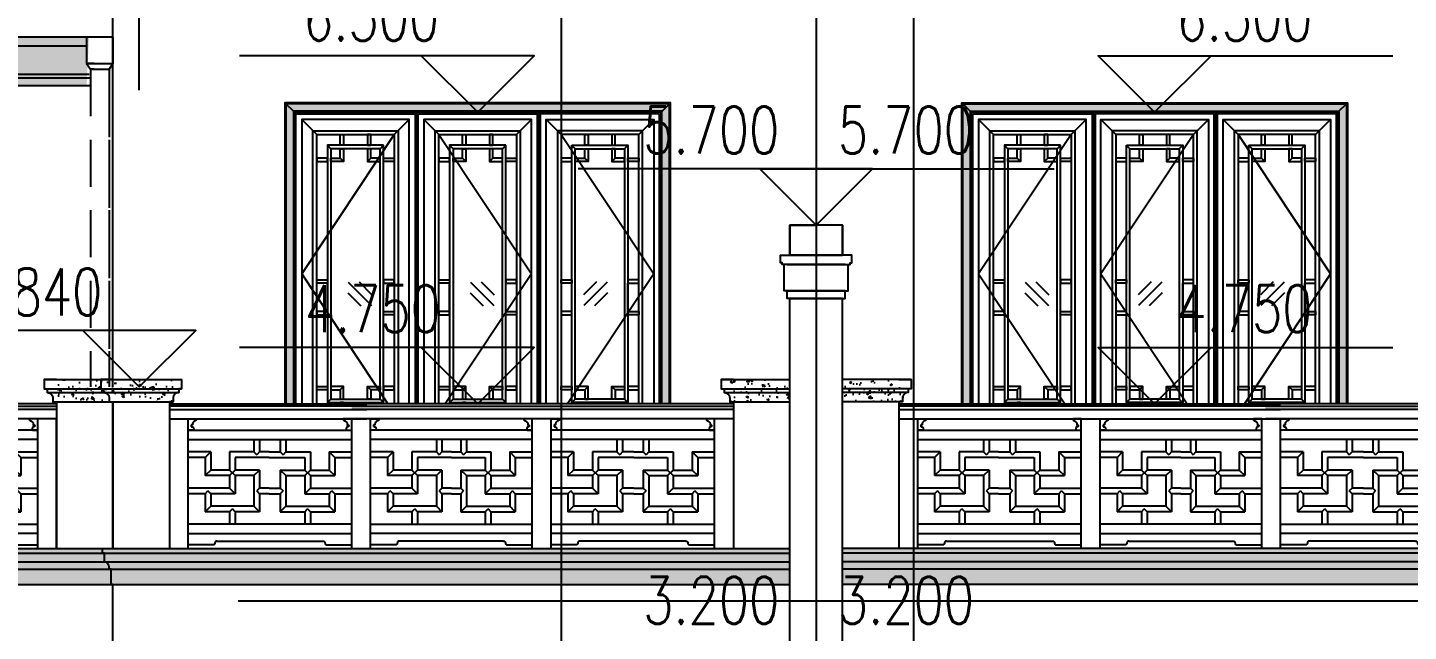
# Model space of a CAD drawing. Extents: x 296441 to 853063, y 459050 to 1117990.
# Drawn here: x 625505 to 632848, y 1057145 to 1060355 of the extents above; entities that cross this region are included whole.
import ezdxf
from ezdxf.xclip import XClip

# ---------------------------------------------------------------- set-up
doc = ezdxf.new("R2010")
doc.units = 0
doc.header["$LTSCALE"] = 1000
doc.header["$XCLIPFRAME"] = 0
for name, pattern in [('CENTER-1', [10, 6.25, -1.25, 1.25, -1.25]), ('CENTER2', [28.575, 19.05, -3.175, 3.175, -3.175]), ('E1-ELEV-S$0$HIDDEN', [0.375, 0.25, -0.125]), ('E1-ELEV-S$0$HIDDEN2', [4.7625, 3.175, -1.5875]), ('E2-E3-ELEV-S$0$$5$CENTER2', [28.575, 19.05, -3.175, 3.175, -3.175]), ('E2-E3-ELEV-S$0$HIDDEN', [0.375, 0.25, -0.125])]:
    doc.linetypes.add(name, pattern=pattern)
for name, color, linetype in [('1.5铝板', 3, 'Continuous'), ('95', 95, 'Continuous'), ('E1-ELEV-S$0$$0$A-ELEV-HEVY', 2, 'Continuous'), ('E1-ELEV-S$0$01-ELEV-ALL$0$A-ELEV-MEDM-HEVY', 2, 'Continuous'), ('E1-ELEV-S$0$A B-ELEV-S-zhongjiantao-1F$0$A-ELEV-MEDM-HEVY', 2, 'Continuous'), ('E1-ELEV-S$0$A-ELEV-HDDN', 161, 'E1-ELEV-S$0$HIDDEN2'), ('E1-ELEV-S$0$A-ELEV-HEVY', 2, 'Continuous'), ('E1-ELEV-S$0$A-ELEV-MEDM', 4, 'Continuous'), ('E1-ELEV-S$0$A-ELEV-PFIX', 40, 'Continuous'), ('E1-ELEV-S$0$A-ELEV-THIN', 144, 'Continuous'), ('E1-ELEV-S$0$A-ELEV-THIN-GRAY', 252, 'Continuous'), ('E1-ELEV-S$0$A-ELEV-XTHIN', 5, 'Continuous'), ('E1-ELEV-S$0$WALL-TYPE-DETL-W$0$A-ELEV-MEDM', 4, 'Continuous'), ('E1-TEXT-S$0$A-ANNO-LEVL', 3, 'Continuous'), ('E1-TEXT-S$0$A-ANNO-LEVL-TEXT', 255, 'Continuous'), ('E1-TEXT-S-MI$0$A-ANNO-LEVL', 3, 'Continuous'), ('E1-TEXT-S-MI$0$A-ANNO-LEVL-TEXT', 255, 'Continuous'), ('E2-E3-ELEV-S$0$A-ELEV-HEVY', 2, 'Continuous'), ('E2-E3-ELEV-S$0$A-ELEV-PFIX', 40, 'Continuous'), ('E2-E3-ELEV-S$0$A-SECT-PATT', 9, 'Continuous'), ('E2-E3-ELEV-S$0$G-GRID', 9, 'E2-E3-ELEV-S$0$$5$CENTER2'), ('E2-E3-ELEV-S$0$G-XREF', 2, 'Continuous'), ('G-GRID', 8, 'CENTER2'), ('G-XREF', 2, 'Continuous'), ('ZT1_通用--填充---PM、LM、DY、JD', 8, 'Continuous'), ('主框线', 4, 'Continuous'), ('副框内口线', 6, 'Continuous'), ('花格栅', 6, 'Continuous'), ('铝合金花格条', 5, 'Continuous')]:
    doc.layers.add(name, color=color, linetype=linetype)
doc.layers.add('E2-E3-TEXT-S$0$A-ANNO-NPLT', color=215, linetype='Continuous', plot=False)
doc.styles.add('E1-TEXT-S$0$GOA_01_thin_0.75', font='romans.shx', dxfattribs={"width": 0.75, "bigfont": 'hzdx.shx'})
doc.styles.add('E1-TEXT-S-MI$0$GOA_01_thin_0.75', font='romans.shx', dxfattribs={"width": 0.75, "bigfont": 'hzdx.shx'})

# ---------------------------------------------------------------- blocks, each defined once
blk = doc.blocks.new('E1-ELEV-S$0$cxdg')
at = {"layer": 'E1-ELEV-S$0$01-ELEV-ALL$0$A-ELEV-MEDM-HEVY', "ltscale": 0.01}
blk.add_lwpolyline([(0, 0), (65, 0), (65, -50), (50, -50), (50, -70, 0.414214), (20, -100), (20, -120), (0, -120)], format="xyb", dxfattribs=at)
blk = doc.blocks.new('E1-ELEV-S$0$cfdhf')
at = {"layer": 'E1-ELEV-S$0$$0$A-ELEV-HEVY'}
blk.add_lwpolyline([(0, -190), (10, -190), (10, -110), (20, -110), (20, -100, -0.36205), (45, -70), (45, -25), (55, -25), (55, 0), (0, 0)], format="xyb", dxfattribs=at)
blk = doc.blocks.new('E1-ELEV-S$0$WALL-TYPE-DETL-W$0$石雕饰1A-E1')
at = {"layer": 'E1-ELEV-S$0$WALL-TYPE-DETL-W$0$A-ELEV-MEDM'}
blk.add_lwpolyline([(0, 130), (-97, 130, 0.322993), (-83, 107, -0.379189), (-51, 62, -1.529792), (-53, 39, 0.173833), (-64, 12, 0.297704), (-56, 0), (0, 0)], format="xyb", close=True, dxfattribs=at)
blk = doc.blocks.new('E1-ELEV-S$0$xfhbn')
at = {"layer": 'E1-ELEV-S$0$A-ELEV-MEDM'}
for p, q in [((-103, 770), (-1163, 770)), ((-103, 690), (-1163, 690)), ((-1163, 0), (-1163, 690)), ((-1063, 0), (-1063, 690)), ((-203, 130), (-203, 690)), ((-203, 0), (-203, 690)), ((-103, 0), (-103, 690)), ((-203, 630), (-1063, 630)), ((-203, 580), (-1063, 580)), ((-1063, 130), (-203, 130)), ((-203, 80), (-1063, 80))]:
    blk.add_line(p, q, dxfattribs=at)
at = {"layer": 'E1-ELEV-S$0$A-ELEV-THIN', "ltscale": 0.1}
for p, q in [((-103, 740), (-1163, 740)), ((-713, 580), (-713, 514)), ((-683, 580), (-683, 514)), ((-583, 580), (-583, 514)), ((-553, 580), (-553, 514)), ((-943, 514), (-1063, 514)), ((-973, 484), (-1063, 484)), ((-973, 484), (-943, 514)), ((-973, 484), (-973, 388)), ((-943, 514), (-943, 418)), ((-713, 514), (-843, 514)), ((-843, 514), (-843, 418)), ((-633, 484), (-813, 484)), ((-633, 484), (-813, 484)), ((-813, 484), (-813, 418)), ((-713, 514), (-698, 499)), ((-683, 514), (-698, 499)), ((-633, 514), (-683, 514)), ((-633, 514), (-583, 514)), ((-633, 484), (-453, 484)), ((-633, 484), (-453, 484)), ((-583, 514), (-568, 499)), ((-553, 514), (-568, 499)), ((-553, 514), (-423, 514)), ((-453, 484), (-453, 418)), ((-423, 514), (-423, 418)), ((-323, 514), (-203, 514)), ((-323, 514), (-323, 418)), ((-293, 484), (-323, 514)), ((-293, 484), (-203, 484)), ((-293, 484), (-293, 388)), ((-943, 418), (-973, 388)), ((-843, 388), (-973, 388)), ((-843, 418), (-943, 418)), ((-843, 388), (-813, 418)), ((-843, 418), (-813, 388)), ((-843, 388), (-843, 322)), ((-683, 418), (-813, 418)), ((-713, 388), (-813, 388)), ((-813, 388), (-813, 292)), ((-713, 388), (-683, 418)), ((-713, 388), (-713, 226)), ((-683, 418), (-683, 322)), ((-583, 418), (-453, 418)), ((-583, 418), (-583, 322)), ((-553, 388), (-583, 418)), ((-553, 388), (-453, 388)), ((-553, 388), (-553, 226)), ((-423, 388), (-453, 418)), ((-423, 418), (-453, 388)), ((-453, 388), (-453, 292)), ((-423, 418), (-323, 418)), ((-423, 388), (-293, 388)), ((-423, 388), (-423, 322)), ((-323, 418), (-293, 388)), ((-843, 322), (-1063, 322)), ((-973, 292), (-958, 307)), ((-943, 292), (-958, 307)), ((-843, 322), (-813, 292)), ((-683, 322), (-698, 307)), ((-683, 292), (-698, 307)), ((-633, 322), (-683, 322)), ((-633, 322), (-683, 322)), ((-633, 322), (-583, 322)), ((-633, 322), (-583, 322)), ((-583, 322), (-568, 307)), ((-583, 292), (-568, 307)), ((-423, 322), (-453, 292)), ((-423, 322), (-203, 322)), ((-323, 292), (-308, 307)), ((-293, 292), (-308, 307)), ((-973, 292), (-1063, 292)), ((-973, 292), (-973, 196)), ((-973, 196), (-943, 226)), ((-813, 292), (-943, 292)), ((-943, 292), (-943, 226)), ((-713, 226), (-943, 226)), ((-713, 226), (-683, 196)), ((-633, 292), (-683, 292)), ((-633, 292), (-683, 292)), ((-683, 292), (-683, 196)), ((-633, 292), (-583, 292)), ((-633, 292), (-583, 292)), ((-583, 292), (-583, 196)), ((-553, 226), (-583, 196)), ((-553, 226), (-323, 226)), ((-453, 292), (-323, 292)), ((-323, 292), (-323, 226)), ((-293, 196), (-323, 226)), ((-293, 292), (-203, 292)), ((-293, 292), (-293, 196)), ((-843, 196), (-973, 196)), ((-843, 196), (-828, 211)), ((-843, 196), (-843, 130)), ((-813, 196), (-828, 211)), ((-683, 196), (-813, 196)), ((-813, 196), (-813, 130)), ((-583, 196), (-453, 196)), ((-453, 196), (-438, 211)), ((-453, 196), (-453, 130)), ((-423, 196), (-438, 211)), ((-423, 196), (-293, 196)), ((-423, 196), (-423, 130)), ((-355.5, 40), (-910.5, 40))]:
    blk.add_line(p, q, dxfattribs=at)
for points in [[(-910.5, 40, 0.414214), (-920.5, 30, -0.414214), (-930.5, 20), (-1063, 20), (-1063, 80)], [(-355.5, 40, -0.414214), (-345.5, 30, 0.414214), (-335.5, 20), (-203, 20), (-203, 80)]]:
    blk.add_lwpolyline(points, format="xyb", dxfattribs=at)
at = {"layer": 'E1-ELEV-S$0$A-ELEV-THIN-GRAY'}
blk.add_line((-1163, 757.8), (-103, 757.8), dxfattribs=at)
at = {"layer": 'E1-ELEV-S$0$WALL-TYPE-DETL-W$0$A-ELEV-MEDM', "yscale": 0.4615384615384616, "zscale": 0.4615384615384616}
for p, xscale in [((-1063, 630), -0.4615384615384616), ((-203, 630), 0.4615384615384616)]:
    blk.add_blockref('E1-ELEV-S$0$WALL-TYPE-DETL-W$0$石雕饰1A-E1', p, dxfattribs=dict(at, xscale=xscale))
blk = doc.blocks.new('*U1715')
at = {"layer": 'E1-ELEV-S$0$A-ELEV-MEDM'}
for p, q in [((-93, 770), (-1163, 770)), ((-93, 690), (-1163, 690)), ((-1163, 0), (-1163, 690)), ((-1063, 0), (-1063, 690)), ((-193, 130), (-193, 690)), ((-193, 0), (-193, 690)), ((-93, 0), (-93, 690)), ((-193, 630), (-1063, 630)), ((-193, 580), (-1063, 580)), ((-1063, 130), (-193, 130)), ((-193, 80), (-1063, 80))]:
    blk.add_line(p, q, dxfattribs=at)
at = {"layer": 'E1-ELEV-S$0$A-ELEV-THIN', "ltscale": 0.1}
for p, q in [((-93, 740), (-1163, 740)), ((-713, 580), (-713, 514)), ((-683, 580), (-683, 514)), ((-573, 580), (-573, 514)), ((-543, 580), (-543, 514)), ((-943, 514), (-1063, 514)), ((-973, 484), (-1063, 484)), ((-973, 484), (-943, 514)), ((-973, 484), (-973, 388)), ((-943, 514), (-943, 418)), ((-713, 514), (-843, 514)), ((-843, 514), (-843, 418)), ((-623, 484), (-813, 484)), ((-623, 484), (-813, 484)), ((-813, 484), (-813, 418)), ((-713, 514), (-698, 499)), ((-683, 514), (-698, 499)), ((-623, 514), (-683, 514)), ((-623, 514), (-573, 514)), ((-623, 484), (-443, 484)), ((-623, 484), (-443, 484)), ((-573, 514), (-558, 499)), ((-543, 514), (-558, 499)), ((-543, 514), (-413, 514)), ((-443, 484), (-443, 418)), ((-413, 514), (-413, 418)), ((-313, 514), (-193, 514)), ((-313, 514), (-313, 418)), ((-283, 484), (-313, 514)), ((-283, 484), (-193, 484)), ((-283, 484), (-283, 388)), ((-943, 418), (-973, 388)), ((-843, 388), (-973, 388)), ((-843, 418), (-943, 418)), ((-843, 388), (-813, 418)), ((-843, 418), (-813, 388)), ((-843, 388), (-843, 322)), ((-683, 418), (-813, 418)), ((-713, 388), (-813, 388)), ((-813, 388), (-813, 292)), ((-713, 388), (-683, 418)), ((-713, 388), (-713, 226)), ((-683, 418), (-683, 322)), ((-573, 418), (-443, 418)), ((-573, 418), (-573, 322)), ((-543, 388), (-573, 418)), ((-543, 388), (-443, 388)), ((-543, 388), (-543, 226)), ((-413, 388), (-443, 418)), ((-413, 418), (-443, 388)), ((-443, 388), (-443, 292)), ((-413, 418), (-313, 418)), ((-413, 388), (-283, 388)), ((-413, 388), (-413, 322)), ((-313, 418), (-283, 388)), ((-843, 322), (-1063, 322)), ((-973, 292), (-958, 307)), ((-943, 292), (-958, 307)), ((-843, 322), (-813, 292)), ((-683, 322), (-698, 307)), ((-683, 292), (-698, 307)), ((-623, 322), (-683, 322)), ((-623, 322), (-683, 322)), ((-623, 322), (-573, 322)), ((-623, 322), (-573, 322)), ((-573, 322), (-558, 307)), ((-573, 292), (-558, 307)), ((-413, 322), (-443, 292)), ((-413, 322), (-193, 322)), ((-313, 292), (-298, 307)), ((-283, 292), (-298, 307)), ((-973, 292), (-1063, 292)), ((-973, 292), (-973, 196)), ((-973, 196), (-943, 226)), ((-813, 292), (-943, 292)), ((-943, 292), (-943, 226)), ((-713, 226), (-943, 226)), ((-713, 226), (-683, 196)), ((-623, 292), (-683, 292)), ((-623, 292), (-683, 292)), ((-683, 292), (-683, 196)), ((-623, 292), (-573, 292)), ((-623, 292), (-573, 292)), ((-573, 292), (-573, 196)), ((-543, 226), (-573, 196)), ((-543, 226), (-313, 226)), ((-443, 292), (-313, 292)), ((-313, 292), (-313, 226)), ((-283, 196), (-313, 226)), ((-283, 292), (-193, 292)), ((-283, 292), (-283, 196)), ((-843, 196), (-973, 196)), ((-843, 196), (-828, 211)), ((-843, 196), (-843, 130)), ((-813, 196), (-828, 211)), ((-683, 196), (-813, 196)), ((-813, 196), (-813, 130)), ((-573, 196), (-443, 196)), ((-443, 196), (-428, 211)), ((-443, 196), (-443, 130)), ((-413, 196), (-428, 211)), ((-413, 196), (-283, 196)), ((-413, 196), (-413, 130)), ((-345.5, 40), (-910.5, 40))]:
    blk.add_line(p, q, dxfattribs=at)
for points in [[(-910.5, 40, 0.414214), (-920.5, 30, -0.414214), (-930.5, 20), (-1063, 20), (-1063, 80)], [(-345.5, 40, -0.414214), (-335.5, 30, 0.414214), (-325.5, 20), (-193, 20), (-193, 80)]]:
    blk.add_lwpolyline(points, format="xyb", dxfattribs=at)
at = {"layer": 'E1-ELEV-S$0$A-ELEV-THIN-GRAY'}
blk.add_line((-1163, 757.8), (-93, 757.8), dxfattribs=at)
at = {"layer": 'E1-ELEV-S$0$WALL-TYPE-DETL-W$0$A-ELEV-MEDM', "yscale": 0.4615384615384616, "zscale": 0.4615384615384616}
for p, xscale in [((-1063, 630), -0.4615384615384616), ((-193, 630), 0.4615384615384616)]:
    blk.add_blockref('E1-ELEV-S$0$WALL-TYPE-DETL-W$0$石雕饰1A-E1', p, dxfattribs=dict(at, xscale=xscale))
blk = doc.blocks.new('*U1714')
at = {"layer": 'E1-ELEV-S$0$A-ELEV-MEDM'}
for p, q in [((-93, 770), (-1163, 770)), ((-93, 690), (-1163, 690)), ((-1163, 0), (-1163, 690)), ((-1063, 0), (-1063, 690)), ((-193, 130), (-193, 690)), ((-193, 0), (-193, 690)), ((-93, 0), (-93, 690)), ((-193, 630), (-1063, 630)), ((-193, 580), (-1063, 580)), ((-1063, 130), (-193, 130)), ((-193, 80), (-1063, 80))]:
    blk.add_line(p, q, dxfattribs=at)
at = {"layer": 'E1-ELEV-S$0$A-ELEV-THIN', "ltscale": 0.1}
for p, q in [((-93, 740), (-1163, 740)), ((-713, 580), (-713, 514)), ((-683, 580), (-683, 514)), ((-573, 580), (-573, 514)), ((-543, 580), (-543, 514)), ((-943, 514), (-1063, 514)), ((-973, 484), (-1063, 484)), ((-973, 484), (-943, 514)), ((-973, 484), (-973, 388)), ((-943, 514), (-943, 418)), ((-713, 514), (-843, 514)), ((-843, 514), (-843, 418)), ((-623, 484), (-813, 484)), ((-623, 484), (-813, 484)), ((-813, 484), (-813, 418)), ((-713, 514), (-698, 499)), ((-683, 514), (-698, 499)), ((-623, 514), (-683, 514)), ((-623, 514), (-573, 514)), ((-623, 484), (-443, 484)), ((-623, 484), (-443, 484)), ((-573, 514), (-558, 499)), ((-543, 514), (-558, 499)), ((-543, 514), (-413, 514)), ((-443, 484), (-443, 418)), ((-413, 514), (-413, 418)), ((-313, 514), (-193, 514)), ((-313, 514), (-313, 418)), ((-283, 484), (-313, 514)), ((-283, 484), (-193, 484)), ((-283, 484), (-283, 388)), ((-943, 418), (-973, 388)), ((-843, 388), (-973, 388)), ((-843, 418), (-943, 418)), ((-843, 388), (-813, 418)), ((-843, 418), (-813, 388)), ((-843, 388), (-843, 322)), ((-683, 418), (-813, 418)), ((-713, 388), (-813, 388)), ((-813, 388), (-813, 292)), ((-713, 388), (-683, 418)), ((-713, 388), (-713, 226)), ((-683, 418), (-683, 322)), ((-573, 418), (-443, 418)), ((-573, 418), (-573, 322)), ((-543, 388), (-573, 418)), ((-543, 388), (-443, 388)), ((-543, 388), (-543, 226)), ((-413, 388), (-443, 418)), ((-413, 418), (-443, 388)), ((-443, 388), (-443, 292)), ((-413, 418), (-313, 418)), ((-413, 388), (-283, 388)), ((-413, 388), (-413, 322)), ((-313, 418), (-283, 388)), ((-843, 322), (-1063, 322)), ((-973, 292), (-958, 307)), ((-943, 292), (-958, 307)), ((-843, 322), (-813, 292)), ((-683, 322), (-698, 307)), ((-683, 292), (-698, 307)), ((-623, 322), (-683, 322)), ((-623, 322), (-683, 322)), ((-623, 322), (-573, 322)), ((-623, 322), (-573, 322)), ((-573, 322), (-558, 307)), ((-573, 292), (-558, 307)), ((-413, 322), (-443, 292)), ((-413, 322), (-193, 322)), ((-313, 292), (-298, 307)), ((-283, 292), (-298, 307)), ((-973, 292), (-1063, 292)), ((-973, 292), (-973, 196)), ((-973, 196), (-943, 226)), ((-813, 292), (-943, 292)), ((-943, 292), (-943, 226)), ((-713, 226), (-943, 226)), ((-713, 226), (-683, 196)), ((-623, 292), (-683, 292)), ((-623, 292), (-683, 292)), ((-683, 292), (-683, 196)), ((-623, 292), (-573, 292)), ((-623, 292), (-573, 292)), ((-573, 292), (-573, 196)), ((-543, 226), (-573, 196)), ((-543, 226), (-313, 226)), ((-443, 292), (-313, 292)), ((-313, 292), (-313, 226)), ((-283, 196), (-313, 226)), ((-283, 292), (-193, 292)), ((-283, 292), (-283, 196)), ((-843, 196), (-973, 196)), ((-843, 196), (-828, 211)), ((-843, 196), (-843, 130)), ((-813, 196), (-828, 211)), ((-683, 196), (-813, 196)), ((-813, 196), (-813, 130)), ((-573, 196), (-443, 196)), ((-443, 196), (-428, 211)), ((-443, 196), (-443, 130)), ((-413, 196), (-428, 211)), ((-413, 196), (-283, 196)), ((-413, 196), (-413, 130)), ((-345.5, 40), (-910.5, 40))]:
    blk.add_line(p, q, dxfattribs=at)
for points in [[(-910.5, 40, 0.414214), (-920.5, 30, -0.414214), (-930.5, 20), (-1063, 20), (-1063, 80)], [(-345.5, 40, -0.414214), (-335.5, 30, 0.414214), (-325.5, 20), (-193, 20), (-193, 80)]]:
    blk.add_lwpolyline(points, format="xyb", dxfattribs=at)
at = {"layer": 'E1-ELEV-S$0$A-ELEV-THIN-GRAY'}
blk.add_line((-1163, 757.8), (-93, 757.8), dxfattribs=at)
at = {"layer": 'E1-ELEV-S$0$WALL-TYPE-DETL-W$0$A-ELEV-MEDM', "yscale": 0.4615384615384616, "zscale": 0.4615384615384616}
for p, xscale in [((-1063, 630), -0.4615384615384616), ((-193, 630), 0.4615384615384616)]:
    blk.add_blockref('E1-ELEV-S$0$WALL-TYPE-DETL-W$0$石雕饰1A-E1', p, dxfattribs=dict(at, xscale=xscale))
blk = doc.blocks.new('*U1404')
at = {"layer": 'E1-ELEV-S$0$A-ELEV-MEDM'}
for p, q in [((-59, 770), (-1163, 770)), ((-59, 690), (-1163, 690)), ((-1163, 0), (-1163, 690)), ((-1063, 0), (-1063, 690)), ((-159, 130), (-159, 690)), ((-159, 0), (-159, 690)), ((-59, 0), (-59, 690)), ((-159, 630), (-1063, 630)), ((-159, 580), (-1063, 580)), ((-1063, 130), (-159, 130)), ((-159, 80), (-1063, 80))]:
    blk.add_line(p, q, dxfattribs=at)
at = {"layer": 'E1-ELEV-S$0$A-ELEV-THIN', "ltscale": 0.1}
for p, q in [((-59, 740), (-1163, 740)), ((-713, 580), (-713, 514)), ((-683, 580), (-683, 514)), ((-539, 580), (-539, 514)), ((-509, 580), (-509, 514)), ((-943, 514), (-1063, 514)), ((-973, 484), (-1063, 484)), ((-973, 484), (-943, 514)), ((-973, 484), (-973, 388)), ((-943, 514), (-943, 418)), ((-713, 514), (-843, 514)), ((-843, 514), (-843, 418)), ((-589, 484), (-813, 484)), ((-589, 484), (-813, 484)), ((-813, 484), (-813, 418)), ((-713, 514), (-698, 499)), ((-683, 514), (-698, 499)), ((-589, 514), (-683, 514)), ((-589, 514), (-539, 514)), ((-589, 484), (-409, 484)), ((-589, 484), (-409, 484)), ((-539, 514), (-524, 499)), ((-509, 514), (-524, 499)), ((-509, 514), (-379, 514)), ((-409, 484), (-409, 418)), ((-379, 514), (-379, 418)), ((-279, 514), (-159, 514)), ((-279, 514), (-279, 418)), ((-249, 484), (-279, 514)), ((-249, 484), (-159, 484)), ((-249, 484), (-249, 388)), ((-943, 418), (-973, 388)), ((-843, 388), (-973, 388)), ((-843, 418), (-943, 418)), ((-843, 388), (-813, 418)), ((-843, 418), (-813, 388)), ((-843, 388), (-843, 322)), ((-683, 418), (-813, 418)), ((-713, 388), (-813, 388)), ((-813, 388), (-813, 292)), ((-713, 388), (-683, 418)), ((-713, 388), (-713, 226)), ((-683, 418), (-683, 322)), ((-539, 418), (-409, 418)), ((-539, 418), (-539, 322)), ((-509, 388), (-539, 418)), ((-509, 388), (-409, 388)), ((-509, 388), (-509, 226)), ((-379, 388), (-409, 418)), ((-379, 418), (-409, 388)), ((-409, 388), (-409, 292)), ((-379, 418), (-279, 418)), ((-379, 388), (-249, 388)), ((-379, 388), (-379, 322)), ((-279, 418), (-249, 388)), ((-843, 322), (-1063, 322)), ((-973, 292), (-958, 307)), ((-943, 292), (-958, 307)), ((-843, 322), (-813, 292)), ((-683, 322), (-698, 307)), ((-683, 292), (-698, 307)), ((-589, 322), (-683, 322)), ((-589, 322), (-683, 322)), ((-589, 322), (-539, 322)), ((-589, 322), (-539, 322)), ((-539, 322), (-524, 307)), ((-539, 292), (-524, 307)), ((-379, 322), (-409, 292)), ((-379, 322), (-159, 322)), ((-279, 292), (-264, 307)), ((-249, 292), (-264, 307)), ((-973, 292), (-1063, 292)), ((-973, 292), (-973, 196)), ((-973, 196), (-943, 226)), ((-813, 292), (-943, 292)), ((-943, 292), (-943, 226)), ((-713, 226), (-943, 226)), ((-713, 226), (-683, 196)), ((-589, 292), (-683, 292)), ((-589, 292), (-683, 292)), ((-683, 292), (-683, 196)), ((-589, 292), (-539, 292)), ((-589, 292), (-539, 292)), ((-539, 292), (-539, 196)), ((-509, 226), (-539, 196)), ((-509, 226), (-279, 226)), ((-409, 292), (-279, 292)), ((-279, 292), (-279, 226)), ((-249, 196), (-279, 226)), ((-249, 292), (-159, 292)), ((-249, 292), (-249, 196)), ((-843, 196), (-973, 196)), ((-843, 196), (-828, 211)), ((-843, 196), (-843, 130)), ((-813, 196), (-828, 211)), ((-683, 196), (-813, 196)), ((-813, 196), (-813, 130)), ((-539, 196), (-409, 196)), ((-409, 196), (-394, 211)), ((-409, 196), (-409, 130)), ((-379, 196), (-394, 211)), ((-379, 196), (-249, 196)), ((-379, 196), (-379, 130)), ((-311.5, 40), (-910.5, 40))]:
    blk.add_line(p, q, dxfattribs=at)
for points in [[(-910.5, 40, 0.414214), (-920.5, 30, -0.414214), (-930.5, 20), (-1063, 20), (-1063, 80)], [(-311.5, 40, -0.414214), (-301.5, 30, 0.414214), (-291.5, 20), (-159, 20), (-159, 80)]]:
    blk.add_lwpolyline(points, format="xyb", dxfattribs=at)
at = {"layer": 'E1-ELEV-S$0$A-ELEV-THIN-GRAY'}
blk.add_line((-1163, 757.8), (-59, 757.8), dxfattribs=at)
at = {"layer": 'E1-ELEV-S$0$WALL-TYPE-DETL-W$0$A-ELEV-MEDM', "yscale": 0.4615384615384616, "zscale": 0.4615384615384616}
for p, xscale in [((-1063, 630), -0.4615384615384616), ((-159, 630), 0.4615384615384616)]:
    blk.add_blockref('E1-ELEV-S$0$WALL-TYPE-DETL-W$0$石雕饰1A-E1', p, dxfattribs=dict(at, xscale=xscale))
blk = doc.blocks.new('*U1403')
at = {"layer": 'E1-ELEV-S$0$A-ELEV-HEVY'}
for p, q in [((140, 340), (-140, 340)), ((-140, 110), (140, 110))]:
    blk.add_line(p, q, dxfattribs=at)
for points in [[(-140, -2000), (-140, 110), (-155, 110), (-155, 150), (-170, 150), (-170, 290), (-180, 290), (-180, 300), (-190, 300), (-190, 340), (-140, 340), (-140, 500), (0, 500)], [(140, -2000), (140, 110), (155, 110), (155, 150), (170, 150), (170, 290), (180, 290), (180, 300), (190, 300), (190, 340), (140, 340), (140, 500), (0, 500)]]:
    blk.add_lwpolyline(points, dxfattribs=at)
at = {"layer": 'E1-ELEV-S$0$A-ELEV-XTHIN'}
for p, q in [((-170, 290), (170, 290)), ((155, 150), (-155, 150))]:
    blk.add_line(p, q, dxfattribs=at)
blk = doc.blocks.new('E1-ELEV-S$0$A$C6C493FCC')
at = {"layer": 'E1-ELEV-S$0$A-ELEV-PFIX', "linetype": 'E1-ELEV-S$0$HIDDEN'}
for p, q in [((0, 3299.4), (0, 3159.4)), ((140, 3299.4), (0, 3299.4)), ((140, 3299.4), (140, 3159.4)), ((0, 3159.4), (20, 3128.6)), ((0, 3159.4), (140, 3159.4)), ((140, 3159.4), (120, 3128.6)), ((20, 3128.6), (20, 50)), ((20, 3128.6), (120, 3128.6)), ((120, 3128.6), (120, 50))]:
    blk.add_line(p, q, dxfattribs=at)
for centre, radius, start, end in [((70, 50), 50, 180, 0), ((47.5, 50.6), 27.5, 181.18947, 331.47009), ((101.7, 21.1), 34.2, 57.65179, 151.47009)]:
    blk.add_arc(centre, radius, start, end, dxfattribs=at)
blk = doc.blocks.new('单层玻璃')
at = {"layer": '95'}
for p, q in [((-1.22, -0.09), (0.09, 1.22)), ((-1.18, -1.18), (1.18, 1.18)), ((-0.09, -1.22), (1.22, 0.09))]:
    blk.add_line(p, q, dxfattribs=at)
blk = doc.blocks.new('*U2022')
at = {"color": 8}
for p, q in [((58, -58), (8, -8)), ((592, -58), (642, -8)), ((58, -411), (39, -430)), ((592, -411), (611, -430)), ((118.8, -549.8), (39, -470)), ((531.2, -549.8), (611, -470)), ((118.8, -2031.2), (39, -2111)), ((531.2, -2031.2), (611, -2111))]:
    blk.add_line(p, q, dxfattribs=at)
for points in [[(611, -430), (611, -470), (39, -470), (39, -430)], [(39, -470), (611, -470), (611, -2111), (39, -2111)]]:
    blk.add_lwpolyline(points, close=True)
at = {"color": 2, "ltscale": 250}
blk.add_lwpolyline([(531.2, -549.8), (118.8, -549.8), (118.8, -2031.2), (531.2, -2031.2)], close=True, dxfattribs=at)
at = {"layer": '1.5铝板', "ltscale": 250}
for points in [[(611, -430), (39, -430), (39, -39), (611, -39)], [(592, -411), (58, -411), (58, -58), (592, -58)]]:
    blk.add_lwpolyline(points, close=True, dxfattribs=at)
at = {"layer": '主框线'}
blk.add_lwpolyline([(8, -2142), (642, -2142), (642, -8), (8, -8)], close=True, dxfattribs=at)
at = {"layer": '副框内口线', "linetype": 'CENTER-1', "ltscale": 40}
blk.add_lwpolyline([(0, -2150), (650, -2150), (650, 0), (0, 0)], close=True, dxfattribs=at)
at = {"layer": '花格栅', "color": 6, "ltscale": 250}
blk.add_lwpolyline([(551.2, -529.8), (98.8, -529.8), (98.8, -2051.2), (551.2, -2051.2)], close=True, dxfattribs=at)
at = {"layer": '铝合金花格条'}
for p, q in [((175.8, -1090.5), (175.8, -1240.5)), ((474.2, -1090.5), (474.2, -1240.5))]:
    blk.add_line(p, q, dxfattribs=at)
for points in [[(183, -58), (201, -58), (201, -115), (183, -115)], [(467, -58), (449, -58), (449, -115), (467, -115)], [(535, -115), (535, -354), (115, -354), (115, -115)], [(517, -133), (517, -336), (133, -336), (133, -133)], [(58, -183), (58, -201), (115, -201), (115, -183)], [(592, -183), (592, -201), (535, -201), (535, -183)], [(58, -286), (58, -268), (115, -268), (115, -286)], [(592, -286), (592, -268), (535, -268), (535, -286)], [(183, -411), (201, -411), (201, -354), (183, -354)], [(467, -411), (449, -411), (449, -354), (467, -354)], [(243.8, -549.8), (261.8, -549.8), (261.8, -606.8), (243.8, -606.8)], [(406.2, -549.8), (388.2, -549.8), (388.2, -606.8), (406.2, -606.8)], [(474.2, -1974.2), (175.8, -1974.2), (175.8, -606.8), (474.2, -606.8)], [(456.2, -1956.2), (193.8, -1956.2), (193.8, -624.8), (456.2, -624.8)], [(118.8, -674.8), (118.8, -692.8), (175.8, -692.8), (175.8, -674.8)], [(531.2, -674.8), (531.2, -692.8), (474.2, -692.8), (474.2, -674.8)], [(175.8, -1090.5), (118.8, -1090.5), (118.8, -1072.5), (175.8, -1072.5)], [(474.2, -1090.5), (531.2, -1090.5), (531.2, -1072.5), (474.2, -1072.5)], [(175.8, -1240.5), (118.8, -1240.5), (118.8, -1258.5), (175.8, -1258.5)], [(474.2, -1240.5), (531.2, -1240.5), (531.2, -1258.5), (474.2, -1258.5)], [(118.8, -1906.2), (118.8, -1888.2), (175.8, -1888.2), (175.8, -1906.2)], [(531.2, -1906.2), (531.2, -1888.2), (474.2, -1888.2), (474.2, -1906.2)], [(243.8, -2031.2), (261.8, -2031.2), (261.8, -1974.2), (243.8, -1974.2)], [(406.2, -2031.2), (388.2, -2031.2), (388.2, -1974.2), (406.2, -1974.2)]]:
    blk.add_lwpolyline(points, close=True, dxfattribs=at)
for points in [[(133, -133), (115, -115)], [(201, -201), (183, -183), (133, -183), (133, -201), (201, -201), (201, -133), (183, -133), (183, -183)], [(449, -201), (467, -183), (517, -183), (517, -201), (449, -201), (449, -133), (467, -133), (467, -183)], [(517, -133), (535, -115)], [(201, -268), (183, -286), (133, -286), (133, -268), (201, -268), (201, -336), (183, -336), (183, -286)], [(449, -268), (467, -286), (517, -286), (517, -268), (449, -268), (449, -336), (467, -336), (467, -286)], [(133, -336), (115, -354)], [(517, -336), (535, -354)], [(193.8, -624.8), (175.8, -606.8)], [(261.8, -692.8), (243.8, -674.8), (243.8, -624.8), (261.8, -624.8), (261.8, -692.8), (193.8, -692.8), (193.8, -674.8), (243.8, -674.8)], [(388.2, -692.8), (406.2, -674.8), (406.2, -624.8), (388.2, -624.8), (388.2, -692.8), (456.2, -692.8), (456.2, -674.8), (406.2, -674.8)], [(456.2, -624.8), (474.2, -606.8)], [(261.8, -1888.2), (243.8, -1906.2), (243.8, -1956.2), (261.8, -1956.2), (261.8, -1888.2), (193.8, -1888.2), (193.8, -1906.2), (243.8, -1906.2)], [(388.2, -1888.2), (406.2, -1906.2), (406.2, -1956.2), (388.2, -1956.2), (388.2, -1888.2), (456.2, -1888.2), (456.2, -1906.2), (406.2, -1906.2)], [(193.8, -1956.2), (175.8, -1974.2)], [(456.2, -1956.2), (474.2, -1974.2)]]:
    blk.add_lwpolyline(points, dxfattribs=at)
at = {"xscale": 52.5, "yscale": 52.5, "zscale": 52.5}
for p in [(348.6, -288.5), (348.6, -1184.5)]:
    blk.add_blockref('单层玻璃', p, dxfattribs=at)
blk = doc.blocks.new('20200401092819')
at = {"ltscale": 1000}
blk.add_lwpolyline([(0, -2150), (1950, -2150), (1950, 0), (0, 0)], close=True, dxfattribs=at)
for points in [[(531.2, -118.8), (39, -859.5), (531.2, -1600.2)], [(768.8, -118.8), (1261, -859.5), (768.8, -1600.2)], [(1418.8, -118.8), (1911, -859.5), (1418.8, -1600.2)]]:
    blk.add_lwpolyline(points, dxfattribs=at)
at = {"ltscale": 1000, "xscale": -1, "rotation": 180}
for p in [(0, -2150), (650, -2150)]:
    blk.add_blockref('*U2022', p, dxfattribs=at)
at = {"ltscale": 1000, "rotation": 180}
blk.add_blockref('*U2022', (1950, -2150), dxfattribs=at)
blk = doc.blocks.new('E1-ELEV-S')
at = {"layer": 'ZT1_通用--填充---PM、LM、DY、JD', "ltscale": 1000}
h = blk.add_hatch(dxfattribs=at)
h.set_pattern_fill('混凝土', color=256, scale=20)
h.set_pattern_definition([(50, (622038.48, 1030441.39), (143.452037, -12.550427), [15, -165]), (355, (622038.48, 1030441.39), (-27.750267, 150.438427), [12, -132]), (100.4514, (622050.43, 1030440.34), (115.701876, 137.887908), [12.748038, -140.228422]), (46.1842, (622038.48, 1030481.39), (213.44821, -33.103803), [22.5, -247.5]), (96.6356, (622056.27, 1030478.63), (186.93254, 194.823574), [19.122058, -210.3426]), (351.1842, (622038.48, 1030481.39), (186.93239, 194.82372), [18, -198]), (21, (622058.48, 1030471.39), (119.38141, -80.523778), [15, -165]), (326, (622058.48, 1030471.39), (48.663066, 145.030009), [12, -132]), (71.4514, (622068.43, 1030464.67), (168.044526, 64.5061), [12.748038, -140.228422]), (37.5, (622038.48, 1030441.385), (2.431971, 66.5787708), [0, -130.4, 0, -134, 0, -132.5]), (7.5, (622038.48, 1030441.385), (52.6139075, 78.8823424), [0, -76.4, 0, -127.4, 0, -50.5]), (327.5, (621993.88, 1030441.385), (106.7644872, -4.5109743), [0, -50, 0, -156, 0, -207]), (317.5, (621973.88, 1030441.385), (116.637234, 20.0209965), [0, -65, 0, -103.6, 0, -147])])
h.paths.add_polyline_path([(7660, 6441.1), (3880, 6441.1), (3867.2, 6700), (7647.2, 6700)])
h = blk.add_hatch(dxfattribs=at)
h.set_pattern_fill('混凝土', color=256, scale=10)
h.set_pattern_definition([(50, (675163.83, 1028200.233), (71.7260183, -6.2752135), [7.5, -82.5]), (355, (675163.83, 1028200.23), (-13.8751334, 75.2192134), [6, -66]), (100.4514, (675169.81, 1028199.71), (57.850938, 68.9439542), [6.374019, -70.114211]), (46.1842, (675163.83, 1028220.23), (106.724105, -16.5519014), [11.25, -123.75]), (96.6356, (675172.72, 1028218.85), (93.4662706, 97.411787), [9.561029, -105.1713]), (351.1842, (675163.83, 1028220.23), (93.466195, 97.41186), [9, -99]), (21, (675173.83, 1028215.233), (59.6907052, -40.261889), [7.5, -82.5]), (326, (675173.83, 1028215.23), (24.331533, 72.5150045), [6, -66]), (71.4514, (675178.804, 1028211.88), (84.022263, 32.2530497), [6.374019, -70.114211]), (37.5, (675163.83, 1028200.233), (1.21598553, 33.2893854), [0, -65.2, 0, -67, 0, -66.25]), (7.5, (675163.83, 1028200.233), (26.3069537, 39.4411712), [0, -38.2, 0, -63.7, 0, -25.25]), (327.5, (675141.53, 1028200.233), (53.3822436, -2.2554872), [0, -25, 0, -78, 0, -103.5]), (317.5, (675131.53, 1028200.233), (58.318617, 10.0104982), [0, -32.5, 0, -51.8, 0, -73.5])])
h.paths.add_polyline_path([(2825, 4750), (2825, 4200), (2825, 6350), (775, 6350), (775, 4750), (820, 4750), (820, 6305), (2775, 6305), (2775, 4750)])
h = blk.add_hatch(dxfattribs=at)
h.set_pattern_fill('混凝土', color=256, scale=15)
h.set_pattern_definition([(50, (629238.475, 1087678.07), (107.5890274, -9.41282), [11.25, -123.75]), (355, (629238.48, 1087678.07), (-20.8127, 112.82882), [9, -99]), (100.4514, (629247.44, 1087677.29), (86.776407, 103.415931), [9.5610285, -105.171317]), (46.1842, (629238.48, 1087708.07), (160.086157, -24.827852), [16.875, -185.625]), (96.6356, (629251.82, 1087706), (140.199406, 146.11768), [14.341543, -157.75695]), (351.1842, (629238.48, 1087708.07), (140.199292, 146.11779), [13.5, -148.5]), (21, (629253.475, 1087700.57), (89.536058, -60.3928336), [11.25, -123.75]), (326, (629253.48, 1087700.57), (36.4973, 108.772507), [9, -99]), (71.4514, (629260.94, 1087695.54), (126.033394, 48.3795745), [9.5610285, -105.171317]), (37.5, (629238.475, 1087678.07), (1.8239783, 49.9340781), [0, -97.8, 0, -100.5, 0, -99.375]), (7.5, (629238.475, 1087678.07), (39.4604306, 59.1617568), [0, -57.3, 0, -95.55, 0, -37.875]), (327.5, (629205.025, 1087678.07), (80.0733654, -3.3832308), [0, -37.5, 0, -117, 0, -155.25]), (317.5, (629190.025, 1087678.07), (87.4779254, 15.0157473), [0, -48.75, 0, -77.7, 0, -110.25])])
h.paths.add_polyline_path([(460, 4760), (140, 4760), (140, 4880), (460, 4880)])
h = blk.add_hatch(dxfattribs=at)
h.set_pattern_fill('混凝土', color=256, scale=15)
h.set_pattern_definition([(50, (625638.48, 1087678.07), (107.5890274, -9.41282), [11.25, -123.75]), (355, (625638.48, 1087678.07), (-20.8127, 112.82882), [9, -99]), (100.4514, (625647.45, 1087677.29), (86.776407, 103.415931), [9.5610285, -105.171317]), (46.1842, (625638.48, 1087708.07), (160.086157, -24.827852), [16.875, -185.625]), (96.6356, (625651.82, 1087706), (140.199406, 146.11768), [14.341543, -157.75695]), (351.1842, (625638.48, 1087708.07), (140.199292, 146.11779), [13.5, -148.5]), (21, (625653.48, 1087700.57), (89.536058, -60.3928336), [11.25, -123.75]), (326, (625653.48, 1087700.57), (36.4973, 108.772507), [9, -99]), (71.4514, (625660.94, 1087695.54), (126.033394, 48.3795745), [9.5610285, -105.171317]), (37.5, (625638.48, 1087678.07), (1.8239783, 49.9340781), [0, -97.8, 0, -100.5, 0, -99.375]), (7.5, (625638.48, 1087678.07), (39.4604306, 59.1617568), [0, -57.3, 0, -95.55, 0, -37.875]), (327.5, (625605.03, 1087678.07), (80.0733654, -3.3832308), [0, -37.5, 0, -117, 0, -155.25]), (317.5, (625590.03, 1087678.07), (87.4779254, 15.0157473), [0, -48.75, 0, -77.7, 0, -110.25])])
h.paths.add_polyline_path([(4060, 4760), (3422.9, 4760), (3422.9, 4880), (4060, 4880)])
h = blk.add_hatch(dxfattribs=at)
h.set_pattern_fill('混凝土', color=256, scale=20)
h.set_pattern_definition([(50, (620238.48, 1027790.23), (143.452037, -12.550427), [15, -165]), (355, (620238.48, 1027790.23), (-27.750267, 150.438427), [12, -132]), (100.4514, (620250.43, 1027789.19), (115.701876, 137.887908), [12.748038, -140.228422]), (46.1842, (620238.48, 1027830.23), (213.44821, -33.103803), [22.5, -247.5]), (96.6356, (620256.27, 1027827.47), (186.93254, 194.823574), [19.122058, -210.3426]), (351.1842, (620238.48, 1027830.23), (186.93239, 194.82372), [18, -198]), (21, (620258.48, 1027820.23), (119.38141, -80.523778), [15, -165]), (326, (620258.48, 1027820.23), (48.663066, 145.030009), [12, -132]), (71.4514, (620268.43, 1027813.52), (168.044526, 64.5061), [12.748038, -140.228422]), (37.5, (620238.48, 1027790.233), (2.431971, 66.5787708), [0, -130.4, 0, -134, 0, -132.5]), (7.5, (620238.48, 1027790.23), (52.6139075, 78.8823424), [0, -76.4, 0, -127.4, 0, -50.5]), (327.5, (620193.88, 1027790.233), (106.7644872, -4.5109743), [0, -50, 0, -156, 0, -207]), (317.5, (620173.88, 1027790.23), (116.637234, 20.0209965), [0, -65, 0, -103.6, 0, -147])])
h.paths.add_polyline_path([(9460, 3790), (140, 3790), (140, 3980), (9460, 3980)])
at = {"layer": 'E1-ELEV-S$0$A B-ELEV-S-zhongjiantao-1F$0$A-ELEV-MEDM-HEVY'}
for points in [[(440, 4760), (440, 3980)], [(3440, 4760), (3440, 3980)], [(3740, 4760), (3740, 3980)], [(4040, 4760), (4040, 3980)]]:
    blk.add_lwpolyline(points, dxfattribs=at)
at = {"layer": 'E1-ELEV-S$0$A-ELEV-HDDN'}
blk.add_lwpolyline([(775, 4750), (775, 6350), (2825, 6350), (2825, 4750)], dxfattribs=at)
at = {"layer": 'E1-ELEV-S$0$A-ELEV-HEVY'}
for p, q in [((-140, 9700), (-140, 5540)), ((3740, 4880), (3740, 9700)), ((3740, 6700), (8070, 6700)), ((3860, 6441.1), (7660, 6441.1)), ((505, 4880), (140, 4880)), ((3740, 4880), (3375, 4880)), ((4105, 4880), (3740, 4880)), ((460, 4760), (140, 4760)), ((3740, 4760), (3420, 4760)), ((3740, 3980), (3740, 4760)), ((4060, 4760), (3740, 4760)), ((9460, 3980), (140, 3980)), ((9460, 3790), (140, 3790)), ((3740, 450), (3740, 3790))]:
    blk.add_line(p, q, dxfattribs=at)
blk.add_lwpolyline([(825, 4750), (825, 6300), (2775, 6300), (2775, 4750)], dxfattribs=at)
at = {"layer": 'E1-ELEV-S$0$A-ELEV-MEDM'}
blk.add_lwpolyline([(775, 4750), (775, 6350), (2825, 6350), (2825, 4750)], dxfattribs=at)
at = {"layer": 'E1-ELEV-S$0$A-ELEV-XTHIN'}
for p, q in [((3880, 6651.1), (7660, 6651.1)), ((3860, 6481.1), (7660, 6481.1)), ((3867, 6501.1), (7660, 6501.1)), ((825, 6300), (775, 6350)), ((2775, 6300), (2825, 6350)), ((505, 4830), (140, 4830)), ((490, 4810), (140, 4810)), ((3790, 4830), (3375, 4830)), ((3790, 4810), (3390, 4810)), ((4105, 4830), (3740, 4830)), ((4090, 4810), (3740, 4810)), ((9460, 3955), (140, 3955)), ((9460, 3910), (140, 3910)), ((9460, 3870), (140, 3870))]:
    blk.add_line(p, q, dxfattribs=at)
for points in [[(780, 4750), (780, 6345), (2820, 6345), (2820, 4750)], [(820, 4750), (820, 6305), (2780, 6305), (2780, 4750)]]:
    blk.add_lwpolyline(points, dxfattribs=at)
at = {"ltscale": 1000}
ref = blk.add_blockref('20200401092819', (2775, 6300), dxfattribs=dict(at, xscale=-1))
XClip(ref).set_block_clipping_path([(0, -1549.999992359), (1949.9999999995, 0)])
for p in [(440, 4880), (3740, 4880), (4040, 4880)]:
    blk.add_blockref('E1-ELEV-S$0$cxdg', p)
at = {"xscale": -1}
blk.add_blockref('E1-ELEV-S$0$cxdg', (3440, 4880), dxfattribs=at)
at = {"layer": 'E1-ELEV-S$0$A-ELEV-HEVY'}
for name, p in [('*U1403', (0, 5200)), ('E1-ELEV-S$0$cfdhf', (3740, 3980))]:
    blk.add_blockref(name, p, dxfattribs=at)
at = {"layer": 'E1-ELEV-S$0$A-ELEV-THIN', "ltscale": 0.1, "extrusion": (0, 0, -1)}
ref = blk.add_blockref('*U1715', (-347, 3980), dxfattribs=dict(at, zscale=-1))
XClip(ref).set_block_clipping_path([(-1143.5165886965, -190.0051024201), (-93.0046069129, 771.0544273934)])
at = {"layer": 'E1-ELEV-S$0$A-ELEV-THIN', "ltscale": 0.1, "extrusion": (0, 0, -1), "zscale": -1}
for name, p in [('E1-ELEV-S$0$xfhbn', (-1307, 3980)), ('*U1404', (-3981, 3980))]:
    blk.add_blockref(name, p, dxfattribs=at)
at = {"layer": 'E1-ELEV-S$0$A-ELEV-THIN', "ltscale": 0.1, "extrusion": (0, 0, -1)}
ref = blk.add_blockref('*U1714', (-3533, 3980), dxfattribs=dict(at, xscale=-1, zscale=-1))
XClip(ref).set_block_clipping_path([(-1143.5165886965, -190.0051024201), (-93.0000000955, 772.2682700948)])
at = {"layer": 'E1-ELEV-S$0$A-ELEV-XTHIN'}
ref = blk.add_blockref('E1-ELEV-S$0$A$C6C493FCC', (3740, 3400.6), dxfattribs=at)
XClip(ref).set_block_clipping_path([(-0.0000435013, 1479.3455087121), (364.9999565201, 3299.3518866294)])
blk = doc.blocks.new('E2-E3-ELEV-S$0$A$C6C493FCC')
at = {"layer": 'E2-E3-ELEV-S$0$A-ELEV-PFIX', "linetype": 'E2-E3-ELEV-S$0$HIDDEN'}
for p, q in [((0, 3299.4), (0, 3159.4)), ((140, 3299.4), (0, 3299.4)), ((140, 3299.4), (140, 3159.4)), ((0, 3159.4), (20, 3128.6)), ((0, 3159.4), (140, 3159.4)), ((140, 3159.4), (120, 3128.6)), ((20, 3128.6), (20, 50)), ((20, 3128.6), (120, 3128.6)), ((120, 3128.6), (120, 50))]:
    blk.add_line(p, q, dxfattribs=at)
for centre, radius, start, end in [((70, 50), 50, 180, 0), ((47.5, 50.6), 27.5, 181.18947, 331.47009), ((101.7, 21.1), 34.2, 57.65179, 151.47009)]:
    blk.add_arc(centre, radius, start, end, dxfattribs=at)
blk = doc.blocks.new('E2-E3-ELEV-S')
at = {"layer": 'E2-E3-ELEV-S$0$A-ELEV-HEVY', "ltscale": 0.1}
blk.add_line((-3740, 4840), (-3740, 6900), dxfattribs=at)
at = {"layer": 'E2-E3-ELEV-S$0$A-ELEV-HEVY'}
blk.add_line((140, 5700), (-140, 5700), dxfattribs=at)
at = {"layer": 'E2-E3-ELEV-S$0$G-GRID'}
blk.add_line((-3600, 6417.4), (-3600, 9928.9), dxfattribs=at)
at = {"layer": 'E2-E3-ELEV-S$0$A-SECT-PATT'}
ref = blk.add_blockref('E2-E3-ELEV-S$0$A$C6C493FCC', (-3880, 3400.6), dxfattribs=at)
XClip(ref).set_block_clipping_path([(-99.9996289616, 1439.3471017235), (504.9999565204, 3399.3518903261)])
at = {"layer": 'E2-E3-ELEV-S$0$G-XREF'}
ref = blk.add_blockref('E1-ELEV-S', (0, 0), dxfattribs=dict(at, xscale=-1))
XClip(ref).set_block_clipping_path([(3839.9999999852, 7949.9999999514), (3839.9999999747, 9699.9999999935), (5037.5000003928, 9699.9999999935), (5037.5000003928, 13173.1885809162), (10599.9999999446, 13173.1885809162), (10599.9999999446, -2500.0000000065), (-155.0010429744, -2500.0000000065), (-155.0010429744, 5700.00000052), (502.7055785611, 5700.00000052), (502.7055785611, 6417.4071594852), (3839.9999999944, 6417.4071594852), (3839.9999999915, 6900.0011838257), (4100.0000404922, 6900.0011838257), (4100.0000404922, 7949.9999999514)])
ref = blk.add_blockref('E1-ELEV-S', (0, 0), dxfattribs=at)
XClip(ref).set_block_clipping_path([(-155.0010429744, 5700.00000052), (502.7055785611, 5700.00000052), (502.7055785611, 6417.4071594852), (3739.9999999944, 6417.4071594852), (3750.0000337741, 9699.9999999935), (5037.5000003928, 9699.9999999935), (5037.5000003928, 13173.1885809162), (10599.9999999446, 13173.1885809162), (10599.9999999446, -2500.0000000065), (-155.0010429744, -2500.0000000065)])

msp = doc.modelspace()

# ---------------------------------------------------------------- linework, layer by layer
at = {"layer": 'E1-TEXT-S$0$A-ANNO-LEVL', "elevation": 5.4}
for points in [[(631798.5, 1060204.8), (631498.5, 1059904.8), (631198.5, 1060204.8), (632764.6, 1060204.8)], [(629998.5, 1059604.8), (629698.5, 1059304.8), (629398.5, 1059604.8), (630964.6, 1059604.8)], [(631798.5, 1058654.8), (631498.5, 1058354.8), (631198.5, 1058654.8), (632764.6, 1058654.8)]]:
    msp.add_lwpolyline(points, dxfattribs=at)
at = {"layer": 'E1-TEXT-S-MI$0$A-ANNO-LEVL', "elevation": 5.4}
for points in [[(627598.5, 1060204.8), (627898.5, 1059904.8), (628198.5, 1060204.8), (626632.4, 1060204.8)], [(629398.5, 1059604.8), (629698.5, 1059304.8), (629998.5, 1059604.8), (628432.3, 1059604.8)], [(625798.5, 1058744.8), (626098.5, 1058444.8), (626398.5, 1058744.8), (624832.4, 1058744.8)], [(627598.5, 1058654.8), (627898.5, 1058354.8), (628198.5, 1058654.8), (626632.4, 1058654.8)]]:
    msp.add_lwpolyline(points, dxfattribs=at)
at = {"layer": 'E2-E3-TEXT-S$0$A-ANNO-NPLT', "elevation": 5.4}
msp.add_lwpolyline([(630217.7, 1066151.5), (626167.7, 1066151.5), (626167.7, 1063678.8), (628342.5, 1063678.8), (628342.5, 1056022.1), (630217.7, 1056022.1), (630217.7, 1066151.5)], close=True, dxfattribs=at)
at = {"layer": 'G-GRID'}
for p, q in [((629698.5, 1063504.8, 0), (629698.5, 1042704.8, 5.4)), ((674249.9, 1057304.8, 5.4), (592333.1, 1057304.8, 5.4))]:
    msp.add_line(p, q, dxfattribs=at)

# ---------------------------------------------------------------- block references
at = {"layer": 'G-XREF'}
msp.add_blockref('E2-E3-ELEV-S', (629698.5, 1053604.8, 5.4), dxfattribs=at)

# ---------------------------------------------------------------- texts
at = {"layer": 'E1-TEXT-S$0$A-ANNO-LEVL-TEXT', "style": 'E1-TEXT-S$0$GOA_01_thin_0.75', "width": 0.75}
for s, p in [('6.300', (631614.5, 1060284.9, 5.4)), ('5.700', (629814.5, 1059684.9, 5.4)), ('4.750', (631614.5, 1058734.9, 5.4)), ('3.200', (629814.5, 1057184.9, 5.4))]:
    msp.add_text(s, height=250, dxfattribs=at).set_placement(p)
at = {"layer": 'E1-TEXT-S-MI$0$A-ANNO-LEVL-TEXT', "style": 'E1-TEXT-S-MI$0$GOA_01_thin_0.75', "width": 0.75}
for s, p in [('6.300', (626970, 1060284.9, 5.4)), ('5.700', (628778.9, 1059684.9, 5.4)), ('4.840', (625178.9, 1058824.9, 5.4)), ('4.750', (626978.9, 1058734.9, 5.4)), ('3.200', (628778.9, 1057184.9, 5.4))]:
    msp.add_text(s, height=250, dxfattribs=at).set_placement(p)

doc.saveas('drawing.dxf')
